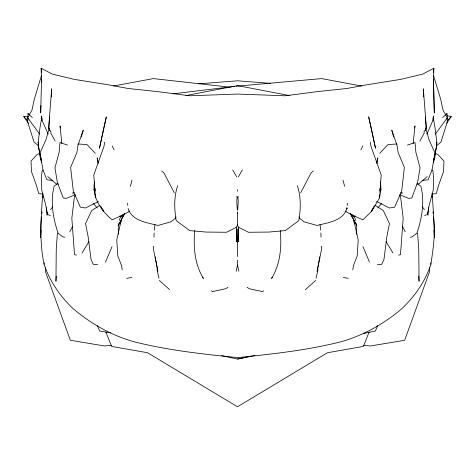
<?xml version="1.0" encoding="UTF-8"?>
<svg xmlns="http://www.w3.org/2000/svg" width="475" height="475" viewBox="0 0 475 475"><rect width="100%" height="100%" fill="white"/><g stroke="black" fill="none" stroke-linecap="round" stroke-linejoin="round"><path stroke-width="0.71" d="M429.614 267.241L429.554 271.682L404.658 340.278L370.239 346.014L363.702 345.26M40.892 105.551L40.69 112.919L41.468 82.579L41.165 68.216L52.226 74.082L74.314 79.384L109.232 84.96L128.107 88.492L156.993 91.538L189.798 95.784L237.5 94.068L285.202 95.784L318.007 91.538L346.892 88.492L365.768 84.96L400.686 79.384L422.774 74.082L433.835 68.216L433.532 82.579L434.31 112.919L433.443 79.693M356.547 234.228L356.761 225.678L356.327 223.695M379.644 195.041L379.561 197.933L371.331 211.601L362.811 219.824L354.178 215.947L346.673 212.064L345.681 211.001M379.768 190.707L379.834 188.533M42.946 197.481L42.993 196.038M41.468 82.579L41.557 79.693M29.83 114.849L27.989 113.62L27.698 122.022L34.04 142.025L38.238 145.635M51.306 96.977L51.532 91.8M51.597 90.315L51.662 88.837L48.699 127.282L49.21 129.36M433.301 120.258L433.509 115.942L433.247 118.881M154.149 232.97L153.936 237.132M154.286 230.197L154.963 224.639M237.5 256.512L237.5 242.464L238.195 229.045L238.693 241.692L238.165 228.974L238.777 227.121M42.774 193.361C41.07 217.033 39.063 240.843 44.11 264.278C49.727 281.39 60.2 296.376 73.18 308.732C91.265 323.926 112.047 335.837 134.942 341.988C168.583 350.396 203.068 354.154 237.5 357.604C271.932 354.154 306.417 350.396 340.058 341.988C362.953 335.837 383.735 323.926 401.82 308.732C414.8 296.376 425.273 281.39 430.89 264.278C433.176 248.603 435.747 232.786 433.438 216.95M50.392 215.513L47.607 214.498L47.738 212.289M194.738 230.529C193.224 246.947 194.637 264.1 203.395 278.475L202.807 277.198M177.745 185.636C173.773 196.846 174.266 209.047 176.195 220.62L189.685 230.601L205.96 232.061L226.557 232.269L236.592 227.175L237.5 224.871L237.589 212.206M237.714 210.063L238.236 201.471L237.922 197.083M41.076 230.215L40.607 237.5L40.945 223.428L41.562 216.95M49.572 116.998L48.854 127.811L49.198 129.253M56.282 276.183L55.943 281.289L56.252 249.405L57.398 233.077M94.507 181.913C91.734 196.858 101.062 210.716 112.189 219.824L120.822 215.947L128.327 212.064L129.319 211.001M237.078 197.083L236.764 201.471L237.286 210.063M428.028 215.288L428.587 207.729M44.11 264.278L44.234 262.829M433.461 72.503L433.835 68.216M153.461 246.151L153.265 248.372L157.86 271.344L155.794 259.837M41.901 213.346L42.038 211.909M347.201 205.485L347.433 203.27M319.562 258.418L319.717 256.957L319.461 258.4M413.131 143.414L415.019 125.899L414.443 127.983M436.092 147.761L434.886 156.987L433.438 162.064L434.162 157.783M436.276 146.342L436.828 142.078L434.969 127.336L433.194 117.408L432.577 121.214L426.859 133.998M352.8 269.907L353.406 265.679L357.147 256.156L358.221 239.863L353.649 219.557L350.235 213.293M425.63 128.743L425.446 129.865L423.807 132.187M104.666 142.257L103.936 146.591L93.801 174.883L95.439 197.933L95.356 195.041M376.859 163.649L377.839 157.878L376.907 162.04M434.405 156.352L434.649 154.927M436.347 144.934L436.828 142.078L436.668 146.514L433.438 162.064M120.603 223.755L121.351 219.557L124.765 213.293M319.206 259.837L317.14 271.344L321.735 248.372L321.539 246.151M424.608 215.513L427.393 214.498L429.358 204.571L433.259 190.047L433.473 176.261L432.933 171.095L431.959 170.002M316.083 278.326L318.03 269.2M118.453 234.228L118.239 225.678L118.673 223.695M119.403 220.394L119.694 219.076M236.134 271.231L237.5 265.062L237.5 260.211M425.802 129.253L426.146 127.811L425.428 116.998M425.79 129.36L426.301 127.282L423.338 88.837L423.403 90.315M130.37 186.331L132.002 180.09M380.226 191.657L380.962 188.979L380.493 181.913M81.332 136.984L83.208 130.203L78.345 144.186M49.085 128.862L45.992 139.709L39.995 152.968L43.011 170.026L46.9 179.793L52.968 180.458M41.515 75.359L34.319 99.228L31.956 110.212L29.064 115.182M176.023 216.897L175.59 218.15L170.947 221.825L157.961 225.447C147.274 222.662 131.777 220.97 128.113 208.43M424.395 132.697L419.918 141.016M425.143 130.601L426.146 127.811L425.363 128.992M369.17 331.936L363.393 346.406L327.447 352.735L237.5 406.784L147.553 352.735L111.607 346.406L105.83 331.936M105.551 262.04L112.017 246.638M377.661 325.601L375.369 331.069L363.755 333.426M372.465 208.941L371.331 211.601L374.353 205.918M380.113 190.974L380.962 188.979L379.561 197.933L381.199 174.883L371.064 146.591L370.334 142.257M346.887 208.43C343.223 220.97 327.726 222.662 317.039 225.447L304.053 221.825L299.41 218.15L298.977 216.897M272.193 277.198L271.605 278.475C280.363 264.1 281.776 246.947 280.262 230.529M360.923 149.868L362.805 145.878M69.789 231.812L72.443 226.557M118.239 225.678L121.351 219.557L116.779 239.863L117.853 256.156L121.594 265.679L122.2 269.907M238.159 196.472L237.5 197.76L236.841 196.472M300.711 192.814L311.137 172.829L313.375 170.958M118.584 225.031L124.07 214.658M238.296 176.938L242.274 170.008M28.352 118.916L27.615 117.663L28.34 116.423M446.648 118.916L447.385 117.663L446.66 116.423M82.062 252.92L89.003 241.555M446.66 123.203L451.25 116.595L446.916 115.639M435.314 134.158L447.385 117.663M50.516 209.546L52.844 206.726M377.803 207.979L381.567 203.537M119.837 218.417L123.5 214.106M43.041 170.002L42.067 171.095L41.527 176.261L41.741 190.047L45.642 204.571L47.607 214.498M379.745 153.277L387.956 144.596L396.839 143.967L398.121 152.54L404.373 167.396L401.684 191.092L394.672 207.118L389.571 208.014L376.61 201.483M447.153 120.727L451.25 116.595M442.67 117.562L447.011 113.62L447.302 122.022L440.96 142.025L436.762 145.635M305.425 289.643L315.632 280.434M427.316 176.563L418.861 183.801L416.7 184.015M75.513 195.48L74.474 196.359L71.832 218.162L74.516 254.683L76.522 255.075M57.635 183.57L54.12 186.188C50.213 201.816 53.016 218.102 58.081 233.142L62.777 236.835L64.861 237.251M263.684 290.73L262.544 291.573L249.333 288.752L247.012 287.268M445.17 114.849L447.011 113.62M99.691 205.402L91.651 210.621L85.548 223.553L88.279 237.547L90.998 259.273L93.308 264.355L97.601 264.64M227.988 287.268L225.667 288.752L212.456 291.573L211.316 290.73M346.388 208.875L347.617 208.109L346.263 207.902M98.39 201.483L85.429 208.014L80.328 207.118L73.316 191.092L70.627 167.396L76.879 152.54L78.161 143.967L87.044 144.596L95.255 153.277M40.191 153.152L36.955 154.666L31.023 161.096L31.528 171.736L36.409 185.351L38.784 193.663L43.1 193.978M75.252 194.679L66.464 198.378L63.228 197.956L57.392 182.453L54.958 167.865L59.149 152.214L59.975 142.518L67.587 145.136M407.413 145.136L415.025 142.518L415.851 152.214L420.043 167.865L417.608 182.453L411.772 197.956L408.536 198.378L399.748 194.679M353.133 216.553L355.264 215.959M74.035 192.708L72.639 193.04L74.07 192.927M221.617 355.615L237.5 359.058L251.216 356.084M237.5 359.058L254.915 355.526M410.139 237.251L412.223 236.835L416.919 233.142C421.984 218.102 424.787 201.816 420.88 186.188L417.365 183.57M398.478 255.075L400.484 254.683L403.168 218.162L400.526 196.359L399.487 195.48M126.7 278.397L131.706 277.418M185.802 95.588L237.5 85.625L289.845 95.635M113.478 86.034L153.377 78.595L229.455 87.139M173.007 93.824L234.567 86.42M236.033 86.248L321.622 78.595L361.522 86.034M111.298 345.26L104.761 346.014L70.342 340.278L45.446 271.682L45.386 267.241M422.032 180.458L428.1 179.793L431.989 170.026L435.005 152.968L429.008 139.709L425.915 128.862M198.55 83.82L237.5 80.798L270.572 83.362M431.9 193.978L436.216 193.663L438.591 185.351L443.472 171.736L443.977 161.096L438.045 154.666L434.809 153.152M377.399 264.64L381.692 264.355L384.002 259.273L386.721 237.547L389.452 223.553L383.349 210.621L375.309 205.402M28.34 123.203L23.75 116.595L28.162 116.5M400.93 192.927L402.361 193.04L400.965 192.708M58.3 184.015L56.139 183.801L47.684 176.563M110.574 332.838L99.631 331.069L97.339 325.601M343.294 277.418L348.3 278.397M119.736 215.959L121.867 216.553M161.625 170.958L163.863 172.829L174.289 192.814M159.368 280.434L169.575 289.643M27.989 113.62L32.33 117.562M23.75 116.595L27.847 120.727M351.5 214.106L355.163 218.417M93.433 203.537L97.197 207.979M422.156 206.726L424.484 209.546M27.615 117.663L39.686 134.158M51.193 132.187L49.554 129.865L49.37 128.743M49.637 128.992L48.854 127.811L49.857 130.601M385.997 241.555L392.938 252.92M445.936 115.182L443.044 110.212L440.681 99.228L433.485 75.359M232.726 170.008L236.704 176.938M55.082 141.016L50.605 132.697M100.647 205.918L103.669 211.601L102.535 208.941M350.93 214.658L356.416 225.031M356.761 225.678L353.649 219.557L354.397 223.755M402.557 226.557L405.211 231.812M112.195 145.878L114.077 149.868M48.141 133.998L42.423 121.214L41.806 117.408L40.031 127.336L38.172 142.078L38.333 146.514L41.562 162.064L40.114 156.987L38.908 147.761M94.887 190.974L94.038 188.979L94.774 191.657M362.983 246.638L369.449 262.04M237.5 224.871L238.408 227.175L248.443 232.269L269.04 232.061L285.315 230.601L298.805 220.62C300.734 209.047 301.227 196.846 297.255 185.636M396.655 144.186L391.792 130.203L393.668 136.984M236.223 227.121L236.835 228.974L236.307 241.692L236.805 229.045L237.5 242.464M60.557 127.983L59.981 125.899L61.869 143.414M342.997 180.09L344.63 186.331M320.037 224.639L320.714 230.197M98.093 162.04L97.161 157.878L98.141 163.649M237.5 265.062L238.866 271.231M355.306 219.076L355.597 220.394M156.97 269.2L158.917 278.326M155.539 258.4L155.283 256.957L155.438 258.418M38.653 144.934L38.172 142.078L38.724 146.342M40.351 154.927L40.595 156.352M40.838 157.783L41.562 162.064M127.567 203.27L127.799 205.485M432.963 211.909L433.099 213.346M41.752 118.881L41.491 115.942L41.699 120.258M430.766 262.829L430.89 264.278M41.165 68.216L41.539 72.503M46.413 207.729L46.972 215.288M417.602 233.077L418.748 249.405L419.057 281.289L418.718 276.183M433.924 230.215L434.393 237.5L433.794 219.177L432.226 193.361M427.262 212.289L427.393 214.498M237.411 212.206L237.5 213.637M321.064 237.132L320.851 232.97M423.468 91.8L423.694 96.977M432.007 196.038L432.054 197.481M95.166 188.533L95.232 190.707M237.5 189.763L237.5 191.235M103.235 130.708L99.477 148.248L106.317 116.856L103.235 130.708M371.765 130.708L368.683 116.856L375.523 148.248L371.765 130.708"/></g></svg>
